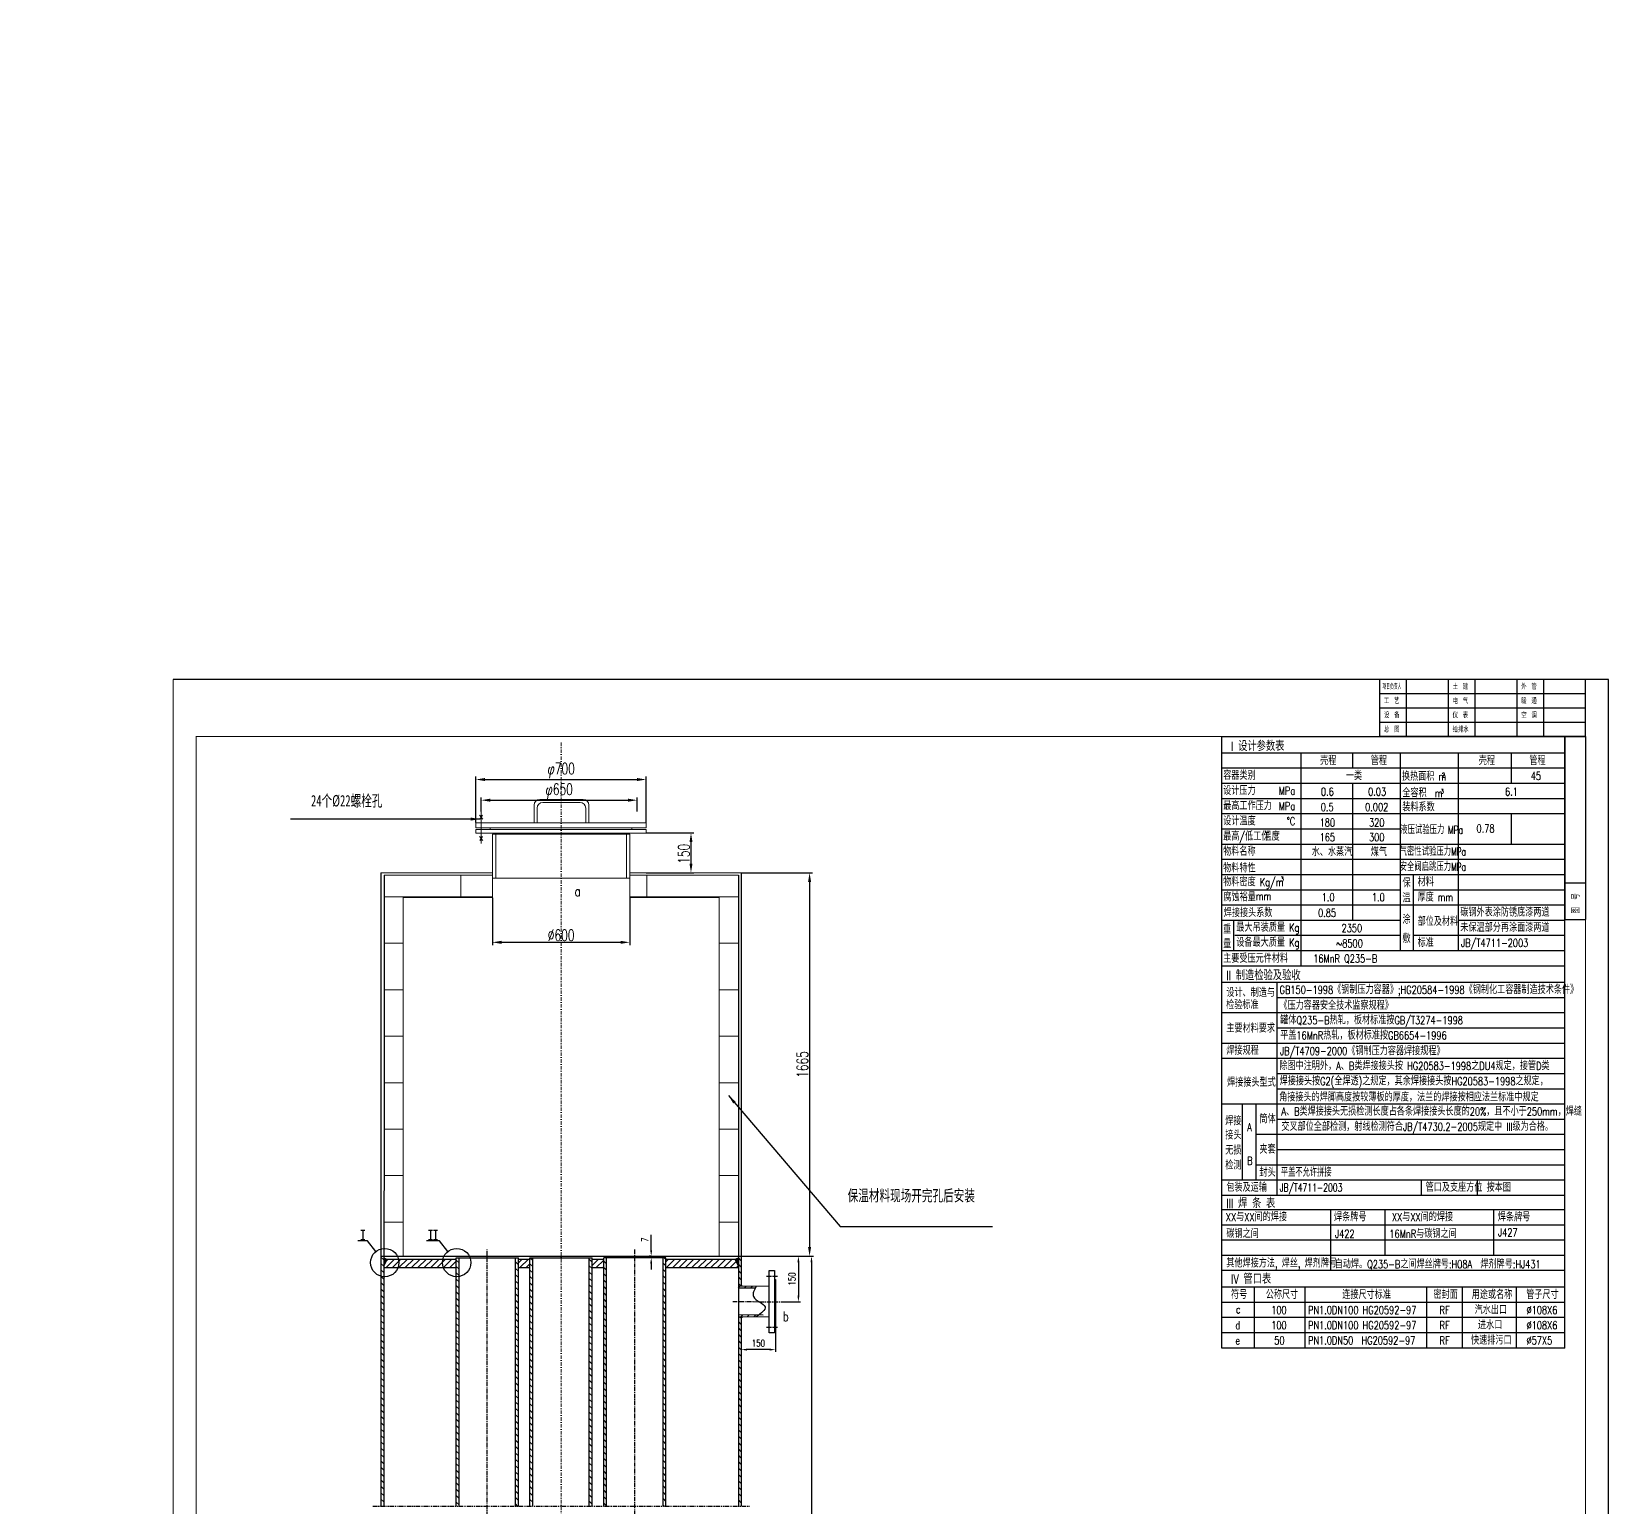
# Model space of a CAD drawing. Header units: millimetres. Extents: x 4657 to 11549, y -3819 to 6732.
# Drawn here: x 4657 to 11549, y 279 to 6732 of the extents above; entities that cross this region are included whole.
import ezdxf
from ezdxf.enums import TextEntityAlignment as Align

# ---------------------------------------------------------------- set-up
doc = ezdxf.new("R2010")
doc.units = ezdxf.units.MM
doc.header["$LTSCALE"] = 15
for name, pattern in [('ACAD_ISO04W100', [30, 24, -3, 0, -3]), ('ACAD_ISO12W100', [21, 12, -3, 0, -3, 0, -3]), ('CENTER', [2, 1.25, -0.25, 0.25, -0.25]), ('DASHDOTX2', [2, 1, -0.5, 0, -0.5]), ('PHANTOM', [2.5, 1.25, -0.25, 0.25, -0.25, 0.25, -0.25])]:
    doc.linetypes.add(name, pattern=pattern)
for name, color, linetype in [('1', 2, 'Continuous'), ('2', 1, 'Continuous'), ('BZCC', 7, 'Continuous'), ('cdr.dwg4', 3, 'ACAD_ISO12W100'), ('HGJ', 1, 'Continuous'), ('HGJX', 2, 'CENTER'), ('HGJY', 7, 'Continuous'), ('K1', 4, 'Continuous'), ('TANK', 1, 'Continuous')]:
    doc.layers.add(name, color=color, linetype=linetype)
doc.layers.add('粗实线', color=7, linetype='Continuous', lineweight=13)
doc.layers.add('细点画线', color=1, linetype='ACAD_ISO04W100', lineweight=25)
doc.styles.add('F10000', font='', dxfattribs={"width": 0.68, "height": 50})
doc.styles.add('hz', font='romans.shx', dxfattribs={"width": 0.68, "height": 50, "bigfont": 'hz.shx'})
doc.styles.add('HZFS', font='simplex.shx', dxfattribs={"width": 0.75, "bigfont": 'hzfs.shx'})
doc.styles.get("Standard").update_dxf_attribs({"font": 'txt.shx', "width": 0.68, "height": 50, "bigfont": 'gbcbig.shx'})
doc.styles.add('标注', font='', dxfattribs={"width": 0.68, "height": 50})
doc.styles.get('F10000').set_extended_font_data('SimSun')
doc.styles.get('标注').set_extended_font_data('FangSong_GB2312')
doc.dimstyles.get("Standard").update_dxf_attribs({"dimtxt": 0.18, "dimasz": 0.18, "dimexe": 0.18, "dimexo": 0.0625, "dimgap": 0.09, "dimtad": 0, "dimtih": 1, "dimtoh": 1, "dimdec": 4, "dimzin": 0, "dimdsep": 46, "dimtxsty": 'Standard', "dimcen": 0.09, "dimadec": 0, "dimazin": 0, "dimtfac": 1, "dimtdec": 4, "dimtofl": 0, "dimtmove": 0, "dimatfit": 3, "dimfxl": 1, "dimtolj": 1, "dimtzin": 0, "dimarcsym": 0})
doc.dimstyles.new('筒轴直径标注', dxfattribs={"dimtxt": 50, "dimasz": 40, "dimexe": 12.5, "dimexo": 0.625, "dimgap": 6.25, "dimtad": 1, "dimtxsty": 'hz', "dimcen": 15, "dimadec": 0, "dimazin": 0, "dimtm": 1e-09, "dimtfac": 1, "dimtmove": 0, "dimatfit": 3, "dimfxl": 1, "dimarcsym": 0})

# ---------------------------------------------------------------- blocks, each defined once
blk = doc.blocks.new('BT1')
at = {"color": 7}
for p, q in [((-25, 0), (-25, -90)), ((-18.75, -90), (-18.75, 0)), ((-12.5, -90), (-12.5, 0)), ((-6.25, -90), (-6.25, 0)), ((64, -9), (64, 0)), ((80, -9), (80, 0)), ((0, -9), (80, -9)), ((-25, -18.4), (0, -18.4)), ((-25, -30), (0, -30)), ((-25, -48.4), (0, -48.4)), ((-25, -60), (0, -60)), ((-25, -78.4), (0, -78.4)), ((-25, -90), (0, -90))]:
    blk.add_line(p, q, dxfattribs=at)
at = {"layer": 'BZCC'}
for p, q in [((0, 0), (0, -90)), ((0, -9), (0, 0)), ((0, 0), (80, 0))]:
    blk.add_line(p, q, dxfattribs=at)
at = {"layer": 'K1', "color": 7}
blk.add_line((0, 0), (-25, 0), dxfattribs=at)
at = {"color": 7, "style": 'hz', "width": 0.75}
blk.add_text('图  号', height=3, rotation=180, dxfattribs=at).set_placement((77.43, -2.67))
for s, p in [('外 管', (-20.62, -28.12)), ('暖 通', (-14.38, -28.12)), ('空 调', (-8.12, -28.12)), ('土 建', (-20.62, -58.12)), ('电 气', (-14.38, -58.12)), ('仪 表', (-8.12, -58.12)), ('给排水', (-1.88, -58.12)), ('工 艺', (-14.38, -88.13)), ('设 备', (-8.12, -88.13)), ('总 图', (-1.88, -88.13))]:
    blk.add_text(s, height=2.344, rotation=90).set_placement(p)
at = {"width": 0.7}
blk.add_text('项目负责人', height=2.344, rotation=90, dxfattribs=at).set_placement((-20.62, -88.72))
blk = doc.blocks.new('*D46')
at = {"color": 4, "lineweight": -2}
for p, q in [((7908.7, 1081.8), (7908.7, 960.1)), ((7758.7, 988.4), (7758.7, 960.1)), ((7882.7, 969.1), (7784.7, 969.1))]:
    blk.add_line(p, q, dxfattribs=at)
at = {"color": 4}
for points in [[(7784.7, 973.5), (7784.7, 964.8), (7758.7, 969.1)], [(7882.7, 973.5), (7882.7, 964.8), (7908.7, 969.1)]]:
    blk.add_solid(points, dxfattribs=at)
at = {"layer": 'Defpoints', "color": 0}
for p in [(7908.7, 1081.8), (7758.7, 988.4), (7758.7, 969.1)]:
    blk.add_point(p, dxfattribs=at)
at = {"color": 7, "insert": (7833.7, 997.1), "char_height": 30, "attachment_point": 5, "style": 'HZFS'}
blk.add_mtext('\\A1;150', dxfattribs=at)
blk = doc.blocks.new('*D47')
at = {"color": 4, "lineweight": -2}
for p, q in [((7758.7, 1377.3), (8017.7, 1377.3)), ((8008.7, 1351.3), (8008.7, 1204.6)), ((7945.9, 1178.6), (8017.7, 1178.6))]:
    blk.add_line(p, q, dxfattribs=at)
at = {"color": 4}
for points in [[(8004.4, 1351.3), (8013.1, 1351.3), (8008.7, 1377.3)], [(8004.4, 1204.6), (8013.1, 1204.6), (8008.7, 1178.6)]]:
    blk.add_solid(points, dxfattribs=at)
at = {"layer": 'Defpoints', "color": 0}
for p in [(7758.7, 1377.3), (7945.9, 1178.6), (8008.7, 1178.6)]:
    blk.add_point(p, dxfattribs=at)
at = {"color": 7, "insert": (7980.7, 1277.9), "char_height": 30, "attachment_point": 5, "rotation": 90, "style": 'HZFS'}
blk.add_mtext('\\A1;150', dxfattribs=at)
blk = doc.blocks.new('*D50')
at = {"color": 4, "lineweight": -2}
for p, q in [((7993.9, 1377.3), (8074.8, 1377.3)), ((8065.8, 1351.3), (8065.8, -1102.7)), ((7758.7, -1128.7), (8074.8, -1128.7))]:
    blk.add_line(p, q, dxfattribs=at)
at = {"color": 4}
for points in [[(8061.5, 1351.3), (8070.1, 1351.3), (8065.8, 1377.3)], [(8061.5, -1102.7), (8070.1, -1102.7), (8065.8, -1128.7)]]:
    blk.add_solid(points, dxfattribs=at)
at = {"layer": 'Defpoints', "color": 0}
for p in [(7993.9, 1377.3), (7758.7, -1128.7), (8065.8, -1128.7)]:
    blk.add_point(p, dxfattribs=at)
at = {"color": 7, "insert": (8037.8, 124.3), "char_height": 30, "attachment_point": 5, "rotation": 90, "style": 'HZFS'}
blk.add_mtext('\\A1;5010', dxfattribs=at)
blk = doc.blocks.new('*D54')
at = {"color": 4, "lineweight": -2}
for p, q in [((7365.3, 1403.3), (7365.3, 1470.3)), ((7365.3, 1377.3), (7356.3, 1377.3)), ((7365.3, 1371.1), (7356.3, 1371.1)), ((7365.3, 1371.1), (7365.3, 1377.3)), ((7365.3, 1345.1), (7365.3, 1319.1))]:
    blk.add_line(p, q, dxfattribs=at)
at = {"color": 4}
for points in [[(7360.9, 1403.3), (7369.6, 1403.3), (7365.3, 1377.3)], [(7360.9, 1345.1), (7369.6, 1345.1), (7365.3, 1371.1)]]:
    blk.add_solid(points, dxfattribs=at)
at = {"layer": 'Defpoints', "color": 0}
for p in [(7365.3, 1377.3), (7365.3, 1377.3), (7365.3, 1371.1)]:
    blk.add_point(p, dxfattribs=at)
at = {"color": 7, "insert": (7337.3, 1449.8), "char_height": 30, "attachment_point": 5, "rotation": 90, "style": 'HZFS'}
blk.add_mtext('\\A1;7', dxfattribs=at)
blk = doc.blocks.new('*D59')
at = {"layer": 'Defpoints', "color": 0}
for p in [(7343.2, 3227.7), (7343.2, 3053.7), (7539.2, 3053.7)]:
    blk.add_point(p, dxfattribs=at)
at = {"layer": '粗实线', "color": 0, "lineweight": -2}
for p, q in [((7343.8, 3227.7), (7551.7, 3227.7)), ((7539.2, 3187.7), (7539.2, 3093.7)), ((7343.8, 3053.7), (7551.7, 3053.7))]:
    blk.add_line(p, q, dxfattribs=at)
at = {"layer": '粗实线', "color": 0}
for points in [[(7532.6, 3187.7), (7545.9, 3187.7), (7539.2, 3227.7)], [(7532.6, 3093.7), (7545.9, 3093.7), (7539.2, 3053.7)]]:
    blk.add_solid(points, dxfattribs=at)
at = {"layer": '粗实线', "color": 0, "insert": (7508, 3136.2), "char_height": 50, "attachment_point": 5, "rotation": 90, "style": 'hz'}
blk.add_mtext('150', dxfattribs=at)
blk = doc.blocks.new('*D61')
at = {"layer": 'Defpoints', "color": 0}
for p in [(7758.7, 3053.7), (7758.7, 1377.3), (8057.5, 1377.3)]:
    blk.add_point(p, dxfattribs=at)
at = {"layer": '粗实线', "color": 0, "lineweight": -2}
for p, q in [((7759.3, 3053.7), (8070, 3053.7)), ((8057.5, 3013.7), (8057.5, 1417.3)), ((7759.3, 1377.3), (8070, 1377.3))]:
    blk.add_line(p, q, dxfattribs=at)
at = {"layer": '粗实线', "color": 0}
for points in [[(8050.8, 3013.7), (8064.2, 3013.7), (8057.5, 3053.7)], [(8050.8, 1417.3), (8064.2, 1417.3), (8057.5, 1377.3)]]:
    blk.add_solid(points, dxfattribs=at)
at = {"layer": '粗实线', "color": 0, "insert": (8026.3, 2215.5), "char_height": 50, "attachment_point": 5, "rotation": 90, "style": 'hz'}
blk.add_mtext('1665', dxfattribs=at)
blk = doc.blocks.new('*D62')
at = {"layer": 'Defpoints', "color": 0}
for p in [(7343.1, 3461.5), (6599.2, 3272.7), (7343.1, 3272.7)]:
    blk.add_point(p, dxfattribs=at)
at = {"layer": '粗实线', "color": 0, "lineweight": -2}
for p, q in [((6599.2, 3273.3), (6599.2, 3474)), ((6639.2, 3461.5), (7303.1, 3461.5)), ((7343.1, 3273.3), (7343.1, 3474))]:
    blk.add_line(p, q, dxfattribs=at)
at = {"layer": '粗实线', "color": 0}
for points in [[(6639.2, 3468.1), (6639.2, 3454.8), (6599.2, 3461.5)], [(7303.1, 3468.1), (7303.1, 3454.8), (7343.1, 3461.5)]]:
    blk.add_solid(points, dxfattribs=at)
at = {"layer": '粗实线', "color": 0, "insert": (6971.2, 3501), "char_height": 50, "attachment_point": 5, "style": 'hz'}
blk.add_mtext('φ700', dxfattribs=at)
blk = doc.blocks.new('*D63')
at = {"layer": 'Defpoints', "color": 0}
for p in [(6622.2, 3321.3), (7303.9, 3371.1), (7303.9, 3321.3)]:
    blk.add_point(p, dxfattribs=at)
at = {"layer": '粗实线', "color": 0, "lineweight": -2}
for p, q in [((6622.2, 3322), (6622.2, 3383.6)), ((7303.9, 3322), (7303.9, 3383.6))]:
    blk.add_line(p, q, dxfattribs=at)
at = {"layer": '粗实线', "color": 4, "lineweight": -2}
blk.add_line((6662.2, 3371.1), (7263.9, 3371.1), dxfattribs=at)
at = {"layer": '粗实线', "color": 4}
for points in [[(6662.2, 3377.8), (6662.2, 3364.5), (6622.2, 3371.1)], [(7263.9, 3377.8), (7263.9, 3364.5), (7303.9, 3371.1)]]:
    blk.add_solid(points, dxfattribs=at)
at = {"layer": '粗实线', "color": 0, "insert": (6963.1, 3410.7), "char_height": 50, "attachment_point": 5, "style": 'hz'}
blk.add_mtext('φ650', dxfattribs=at)
blk = doc.blocks.new('*D64')
at = {"layer": 'Defpoints', "color": 0}
for p in [(6671.3, 2945), (7271.3, 2945), (7271.3, 2749.7)]:
    blk.add_point(p, dxfattribs=at)
at = {"layer": '粗实线', "color": 0, "lineweight": -2}
for p, q in [((6671.3, 2944.3), (6671.3, 2737.2)), ((7271.3, 2944.3), (7271.3, 2737.2)), ((6711.3, 2749.7), (7231.3, 2749.7))]:
    blk.add_line(p, q, dxfattribs=at)
at = {"layer": '粗实线', "color": 0}
for points in [[(6711.3, 2756.4), (6711.3, 2743), (6671.3, 2749.7)], [(7231.3, 2756.4), (7231.3, 2743), (7271.3, 2749.7)]]:
    blk.add_solid(points, dxfattribs=at)
at = {"layer": '粗实线', "color": 0, "insert": (6971.3, 2780.9), "char_height": 50, "attachment_point": 5, "style": 'hz'}
blk.add_mtext('%%c600', dxfattribs=at)

msp = doc.modelspace()

# ---------------------------------------------------------------- hatches: boundary and pattern name
h = msp.add_hatch()
h.set_pattern_fill('ANSI31', color=256, scale=6.2, angle=90, style=0)
h.set_pattern_definition([(135, (40911.806, -11278.057), (-13.919397, -13.919397), [])])
h.paths.add_polyline_path([(7758.70796, 1111.9682), (7746.30796, 1111.9682), (7746.30796, 285.23949), (7758.70796, 285.23949)])
h.paths.add_polyline_path([(7758.70796, 1377.3282), (7746.30796, 1377.3282), (7746.30796, 1245.8882), (7758.70796, 1245.8882)])
h.paths.add_polyline_path([(6196.30796, 1377.3282), (6183.90796, 1377.3282), (6183.90796, 285.23949), (6196.30796, 285.23949)])
h = msp.add_hatch()
h.set_pattern_fill('ANSI31', color=256, scale=6.2, style=0)
h.set_pattern_definition([(45, (40924.391, -10974.318), (-13.919397, 13.919397), [])])
h.paths.add_polyline_path([(6513.12796, 1364.9282), (6196.30796, 1364.9282), (6196.30796, 1327.7282), (6513.12796, 1327.7282)])
h.paths.add_polyline_path([(6835.52796, 1364.9282), (6784.68796, 1364.9282), (6784.68796, 1327.7282), (6835.52796, 1327.7282)])
h.paths.add_polyline_path([(7157.92796, 1364.9282), (7107.08796, 1364.9282), (7107.08796, 1327.7282), (7157.92796, 1327.7282)])
h.paths.add_polyline_path([(7746.30796, 1364.9282), (7429.48796, 1364.9282), (7429.48796, 1327.7282), (7746.30796, 1327.7282)])
h = msp.add_hatch()
h.set_pattern_fill('ANSI31', color=256, scale=6.2, angle=90, style=0)
h.set_pattern_definition([(135, (40924.391, -10974.318), (-13.919397, -13.919397), [])])
h.paths.add_polyline_path([(6525.52796, 1371.1282), (6513.12796, 1371.1282), (6513.12796, 285.23949), (6525.52796, 285.23949)])
h.paths.add_polyline_path([(6784.68796, 1371.1282), (6772.28796, 1371.1282), (6772.28796, 285.23949), (6784.68796, 285.23949)])
h.paths.add_polyline_path([(6847.92796, 1371.1282), (6835.52796, 1371.1282), (6835.52796, 285.23949), (6847.92796, 285.23949)])
h.paths.add_polyline_path([(7107.08796, 1371.1282), (7094.68796, 1371.1282), (7094.68796, 285.23949), (7107.08796, 285.23949)])
h.paths.add_polyline_path([(7170.32796, 1371.1282), (7157.92796, 1371.1282), (7157.92796, 285.23949), (7170.32796, 285.23949)])
h.paths.add_polyline_path([(7429.48796, 1371.1282), (7417.08796, 1371.1282), (7417.08796, 285.23949), (7429.48796, 285.23949)])
h = msp.add_hatch()
h.set_pattern_fill('ANSI31', color=256, scale=6.2, style=0)
h.set_pattern_definition([(45, (40911.806, -11278.057), (-13.919397, 13.919397), [])])
edge = h.paths.add_edge_path()
edge.add_spline(control_points=[(7820.03416, 1237.2082), (7821.44813, 1240.09552), (7822.93804, 1242.99186), (7824.42796, 1245.8882)], knot_values=[0, 0, 0, 0, 7.0614748393, 7.0614748393, 7.0614748393, 7.0614748393], degree=3, periodic=0)
edge.add_line((7824.42796, 1245.8882), (7746.30796, 1245.8882))
edge.add_line((7746.30796, 1245.8882), (7746.30796, 1237.2082))
edge.add_line((7746.30796, 1237.2082), (7820.03416, 1237.2082))
edge = h.paths.add_edge_path()
edge.add_line((7828.82177, 1120.6482), (7746.30796, 1120.6482))
edge.add_line((7746.30796, 1120.6482), (7746.30796, 1111.9682))
edge.add_line((7746.30796, 1111.9682), (7824.42796, 1111.9682))
edge.add_spline(control_points=[(7824.42796, 1111.9682), (7825.91788, 1114.86453), (7827.4078, 1117.76087), (7828.82177, 1120.6482)], knot_values=[108.8472124938, 108.8472124938, 108.8472124938, 108.8472124938, 115.908687333, 115.908687333, 115.908687333, 115.908687333], degree=3, periodic=0)
at = {"layer": '粗实线'}
h = msp.add_hatch(dxfattribs=at)
h.set_pattern_fill('AR-B816', color=256, style=0)
h.set_pattern_definition([(0, (3688.97, -302.41), (0, 203.2), []), (90, (3688.97, -302.41), (-203.2, 203.2), [203.2, -203.2])])
h.paths.add_polyline_path([(6280.91645, 2944.9732), (6671.30796, 2944.9732), (6671.30796, 3043.05904), (6198.36508, 3043.10264), (6197.14808, 1411.54018, -0.3002775184), (6256.27286, 1377.3282), (6280.91645, 1377.3282)])
h.paths.add_polyline_path([(7746.30796, 3043.01769), (7271.30796, 3043.05904), (7271.30796, 2944.9732), (7661.9005, 2944.9732), (7661.9005, 1377.3282), (7746.30796, 1377.3282)])

# ---------------------------------------------------------------- linework, layer by layer
for p, q in [((11548.95494, 3899.35928), (5276.11661, 3899.35928)), ((11548.95494, -3819.3268), (11548.95494, 3899.35928)), ((10432.31656, 3511.94314), (10432.31656, 3578.44314)), ((11125.51457, 3445.44314), (11125.51457, 3578.44314)), ((9858.95494, 3445.44314), (11358.95494, 3445.44314)), ((10432.31656, 2846.94314), (10432.31656, 3445.44314)), ((10884.95494, 3378.94314), (11358.95494, 3378.94314)), ((11125.51457, 3179.44314), (11125.51457, 3312.44314)), ((9910.92677, 2846.94314), (9910.92677, 2713.94314)), ((9858.95494, 2242.83567), (11358.95494, 2242.83567)), ((10007.64835, 2043.33567), (10007.64835, 1710.83567)), ((10571.45494, 1581.59565), (10571.45494, 1382.09565)), ((6096.08729, 1491.69977), (6113.51015, 1491.69977)), ((6096.08729, 1450.40846), (6113.51015, 1450.40846)), ((6104.79872, 1491.69977), (6104.79872, 1450.40846)), ((6391.4602, 1491.69977), (6408.88306, 1491.69977)), ((6391.4602, 1450.40846), (6408.88306, 1450.40846)), ((6400.17163, 1491.69977), (6400.17163, 1450.40846)), ((6414.5227, 1491.69977), (6431.94556, 1491.69977)), ((6414.5227, 1450.40846), (6431.94556, 1450.40846)), ((6423.23413, 1491.69977), (6423.23413, 1450.40846))]:
    msp.add_line(p, q)
at = {"color": 1}
for p, q in [((6184.37942, 3053.72503), (6183.90796, 285.23949)), ((6198.36508, 3043.10264), (6196.30796, 285.23949)), ((7746.30796, 3043.01769), (7746.30796, 285.23949)), ((7758.70796, 3052.76004), (7758.70796, 1245.8882)), ((6183.90796, 1377.3282), (7758.70796, 1377.3282)), ((6196.30796, 1364.9282), (6513.12796, 1364.9282)), ((6196.30796, 1327.7282), (6513.12796, 1327.7282)), ((6513.12796, 1371.1282), (6784.68796, 1371.1282)), ((6513.12796, 285.23949), (6513.12796, 1371.1282)), ((6525.52796, 285.23949), (6525.52796, 1371.1282)), ((6772.28796, 285.23949), (6772.28796, 1371.1282)), ((6784.68796, 285.23949), (6784.68796, 1371.1282)), ((6784.68796, 1364.9282), (6835.52796, 1364.9282)), ((6784.68796, 1327.7282), (6835.52796, 1327.7282)), ((6835.52796, 1371.1282), (7107.08796, 1371.1282)), ((6835.52796, 285.23949), (6835.52796, 1371.1282)), ((6847.92796, 285.23949), (6847.92796, 1371.1282)), ((7094.68796, 285.23949), (7094.68796, 1371.1282)), ((7107.08796, 285.23949), (7107.08796, 1371.1282)), ((7107.08796, 1364.9282), (7157.92796, 1364.9282)), ((7107.08796, 1327.7282), (7157.92796, 1327.7282)), ((7429.48796, 1371.1282), (7157.92796, 1371.1282)), ((7157.92796, 285.23949), (7157.92796, 1371.1282)), ((7170.32796, 285.23949), (7170.32796, 1371.1282)), ((7417.08796, 285.23949), (7417.08796, 1371.1282)), ((7429.48796, 285.23949), (7429.48796, 1371.1282)), ((7429.48796, 1364.9282), (7746.30796, 1364.9282)), ((7429.48796, 1327.7282), (7746.30796, 1327.7282)), ((7758.70796, 1111.9682), (7758.70796, 285.23949))]:
    msp.add_line(p, q, dxfattribs=at)
at = {"linetype": 'PHANTOM'}
msp.add_line((6148.35463, 285.23949), (7795.04122, 285.23949), dxfattribs=at)
at = {"color": 1}
for points in [[(6196.30796, 1327.7282), (6214.46644, 1364.9282), (6196.30796, 1372.62508)], [(7746.30796, 1327.7282), (7728.14948, 1364.9282), (7746.30796, 1372.62508)]]:
    msp.add_solid(points, dxfattribs=at)
for points in [[(6513.12796, 1371.1282), (6508.74912, 1364.9282), (6513.12796, 1357.42384)], [(6784.68796, 1371.1282), (6789.06681, 1364.9282), (6784.68796, 1357.42384)], [(6835.52796, 1371.1282), (6831.14912, 1364.9282), (6835.52796, 1357.42384)], [(7107.08796, 1371.1282), (7111.46681, 1364.9282), (7107.08796, 1357.42384)], [(7157.92796, 1371.1282), (7153.54912, 1364.9282), (7157.92796, 1357.42384)], [(7429.48796, 1371.1282), (7433.86681, 1364.9282), (7429.48796, 1357.42384)], [(7746.30796, 1245.8882), (7758.70796, 1253.93733), (7769.10919, 1245.8882)], [(7746.30796, 1111.9682), (7758.70796, 1103.91906), (7769.10919, 1111.9682)]]:
    msp.add_solid(points)
at = {"layer": '1', "color": 7}
for p, q in [((9858.95494, 3578.44314), (11358.95494, 3578.44314)), ((10204.54357, 3578.44314), (10204.54357, 2647.44314)), ((10637.95494, 3578.44314), (10637.95494, 2913.44314)), ((10892.07419, 3578.44314), (10892.07419, 2713.94314)), ((9858.95494, 3511.94314), (11358.95494, 3511.94314)), ((9858.95494, 3511.94314), (11283.95494, 3511.94314)), ((9858.95494, 3378.94314), (11358.95494, 3378.94314)), ((9858.95494, 3312.44314), (10637.95494, 3312.44314)), ((10637.95494, 3312.44314), (11283.95494, 3312.44314)), ((10694.95494, 3312.44314), (11358.95494, 3312.44314)), ((9858.95494, 3245.94314), (10637.95494, 3245.94314)), ((9858.95494, 3245.94314), (10637.95494, 3245.94314)), ((9858.95494, 3179.44314), (10637.95494, 3179.44314)), ((10637.95494, 3179.44314), (11358.95494, 3179.44314)), ((9858.95494, 3112.94314), (10637.95494, 3112.94314)), ((10637.95494, 3112.94314), (11358.95494, 3112.94314)), ((9858.95494, 3046.44314), (10637.95494, 3046.44314)), ((10637.95494, 3046.44314), (11358.95494, 3046.44314)), ((10694.95494, 3046.44314), (10694.95494, 2780.44314)), ((9858.95494, 2979.94314), (10637.95494, 2979.94314)), ((10694.95494, 2979.94314), (11358.95494, 2979.94314)), ((10884.95494, 2979.94314), (11358.95494, 2979.94314)), ((9858.95494, 2913.44314), (10637.95494, 2913.44314)), ((9858.95494, 2913.44314), (10637.95494, 2913.44314)), ((9858.95494, 2913.44314), (10637.95494, 2913.44314)), ((10637.95494, 2913.44314), (11358.95494, 2913.44314)), ((10637.95494, 2913.44314), (11358.95494, 2913.44314)), ((10637.95494, 2913.44314), (10637.95494, 2713.94314)), ((10694.95494, 2913.44314), (10694.95494, 2713.94314)), ((9858.95494, 2846.94314), (10637.95494, 2846.94314)), ((9858.95494, 2846.94314), (10637.95494, 2846.94314)), ((10892.07419, 2846.94314), (11358.95494, 2846.94314)), ((9915.81128, 2780.44314), (10637.95494, 2780.44314)), ((10694.95494, 2780.44314), (11358.95494, 2780.44314)), ((9858.95494, 2713.94314), (11358.95494, 2713.94314)), ((9858.95494, 2575.33567), (11358.95494, 2575.33567)), ((10099.38244, 2575.33567), (10099.38244, 1644.33567)), ((10099.38244, 2508.83567), (11358.95494, 2508.83567)), ((10099.38244, 2508.83567), (11358.95494, 2508.83567)), ((9858.95494, 2442.33567), (11358.95494, 2442.33567)), ((10099.38244, 2375.83567), (11358.95494, 2375.83567)), ((9858.95494, 2309.33567), (11358.95494, 2309.33567)), ((9858.95494, 2309.33567), (11358.95494, 2309.33567)), ((9858.95494, 2309.33567), (11283.95494, 2309.33567)), ((9858.95494, 2309.33567), (11283.95494, 2309.33567)), ((10099.38244, 2309.33567), (11283.95494, 2309.33567)), ((9858.95494, 2242.83567), (11283.95494, 2242.83567)), ((10099.38244, 2176.33567), (11358.95494, 2176.33567)), ((10099.38244, 2109.83567), (11358.95494, 2109.83567)), ((9858.95494, 2043.33567), (11358.95494, 2043.33567)), ((9948.62984, 2043.33567), (9948.62984, 1710.83567)), ((10099.38244, 2043.33567), (11358.95494, 2043.33567)), ((10099.38244, 1976.83567), (11358.95494, 1976.83567)), ((10007.64835, 1910.33567), (11358.95494, 1910.33567)), ((10099.38244, 1843.83567), (11358.95494, 1843.83567)), ((10007.64835, 1777.33567), (11358.95494, 1777.33567)), ((9858.95494, 1710.83567), (11358.95494, 1710.83567)), ((9858.95494, 1710.83567), (11358.95494, 1710.83567)), ((9948.62984, 1710.83567), (11358.95494, 1710.83567)), ((9948.62984, 1710.83567), (11358.95494, 1710.83567)), ((10730.07091, 1710.83567), (10730.07091, 1644.33567)), ((10975.43234, 1710.83567), (10975.43234, 1644.33567)), ((9858.95494, 1581.59565), (11358.95494, 1581.59565)), ((10333.95494, 1581.59565), (10333.95494, 1315.59565)), ((11046.45494, 1581.59565), (11046.45494, 1382.09565)), ((9858.95494, 1515.09565), (11358.95494, 1515.09565)), ((9858.95494, 1448.59565), (11358.95494, 1448.59565)), ((9858.95494, 1382.09565), (11358.95494, 1382.09565)), ((9858.95494, 1382.09565), (11283.95494, 1382.09565)), ((11358.95494, 1241.88999), (9858.95494, 1241.88999)), ((10001.45494, 975.88999), (10001.45494, 1241.88999)), ((10223.92671, 975.88999), (10223.92671, 1241.88999)), ((10755.45645, 975.88999), (10755.45645, 1241.88999)), ((10910.73807, 975.88999), (10910.73807, 1241.88999)), ((11146.35474, 975.88999), (11146.35474, 1241.88999)), ((11358.95494, 1175.38999), (9858.95494, 1175.38999)), ((11358.95494, 1108.88999), (9858.95494, 1108.88999)), ((11358.95494, 1042.38999), (9858.95494, 1042.38999))]:
    msp.add_line(p, q, dxfattribs=at)
at = {"layer": '2'}
for p, q in [((9858.95494, 975.88999), (9858.95494, 3649.35928)), ((9858.95494, 3649.35928), (11358.95494, 3649.35928)), ((11358.95494, 975.88999), (11358.95494, 3649.35928)), ((9858.95494, 2647.44314), (11358.95494, 2647.44314)), ((11358.95494, 1315.59565), (9858.95494, 1315.59565)), ((11358.95494, 975.88999), (9858.95494, 975.88999))]:
    msp.add_line(p, q, dxfattribs=at)
at = {"layer": '2', "color": 1}
msp.add_line((9858.95494, 1644.33567), (11358.95494, 1644.33567), dxfattribs=at)
at = {"layer": 'HGJ'}
for p, q in [((7881.42547, 1314.9682), (7903.74547, 1314.9682)), ((7881.42547, 1042.1682), (7881.42547, 1314.9682)), ((7903.74547, 1314.9682), (7903.74547, 1042.1682)), ((7881.42547, 1245.5282), (7746.30796, 1245.8882)), ((7903.74547, 1275.2882), (7908.70547, 1275.2882)), ((7908.70547, 1275.2882), (7908.70547, 1081.8482)), ((7820.03416, 1237.2082), (7746.30796, 1237.2082)), ((7854.81927, 1120.2882), (7746.30796, 1120.6482)), ((7881.42547, 1111.6082), (7746.30796, 1111.9682)), ((7903.74547, 1042.1682), (7881.42547, 1042.1682)), ((7908.70547, 1081.8482), (7903.74547, 1081.8482))]:
    msp.add_line(p, q, dxfattribs=at)
at = {"layer": 'HGJX'}
for p, q in [((7869.02547, 1290.1682), (7918.62547, 1290.1682)), ((7869.02547, 1066.9682), (7918.62547, 1066.9682))]:
    msp.add_line(p, q, dxfattribs=at)
at = {"layer": 'HGJY'}
for points in [[(6162.2802, 1398.23357), (6125.45178, 1444.69213), (6083.79627, 1444.69213)], [(6476.73915, 1398.23357), (6439.91073, 1444.69213), (6383.23184, 1444.69213)]]:
    msp.add_lwpolyline(points, dxfattribs=at)
for centre in [(6200.7951, 1349.64754), (6515.25405, 1349.64754)]:
    msp.add_circle(centre, 62, dxfattribs=at)
msp.add_spline([(7824.42796, 1245.8882), (7812.02796, 1201.2482), (7862.82547, 1156.2482), (7824.42796, 1111.9682)], degree=3, dxfattribs=at)
at = {"layer": 'K1', "const_width": 4}
msp.add_lwpolyline([(11448.95494, -3719.3268), (11448.95494, 3649.35928), (5376.11661, 3649.35928), (5376.11661, -3719.3268)], close=True, dxfattribs=at)
at = {"layer": 'TANK', "color": 7, "linetype": 'CENTER'}
for p, q in [((6648.90796, -1169.20071), (6648.90796, 1409.56317)), ((7293.70796, -1192.49709), (7293.70796, 1409.56317)), ((7721.50796, 1178.9282), (7945.90547, 1178.5682))]:
    msp.add_line(p, q, dxfattribs=at)
at = {"layer": '粗实线'}
for p, q in [((5276.11661, 3899.35928), (5276.11661, -3819.3268)), ((6622.24891, 3321.34117), (6622.24891, 3181.36748)), ((6853.54863, 3272.71113), (6853.54863, 3349.26936)), ((6866.25583, 3272.71113), (6866.25583, 3336.5698)), ((6878.54863, 3374.26936), (7068.03038, 3374.26936)), ((6891.25583, 3361.5698), (7054.34577, 3361.5698)), ((7079.34577, 3336.5698), (7079.34577, 3272.71113)), ((7093.03038, 3349.26936), (7093.03038, 3272.71113)), ((6615.26974, 3305.92878), (6629.22807, 3288.348)), ((6627.49649, 3305.77632), (6617.00132, 3288.50046)), ((6615.0906, 3212.70111), (6629.04894, 3195.12033)), ((6627.31735, 3212.54865), (6616.82219, 3195.27279)), ((6671.30796, 2944.9732), (6671.30796, 3223.2347)), ((6671.30796, 3223.2347), (7271.30796, 3223.2347)), ((6685.76259, 3030.74679), (6685.76259, 3223.2347)), ((7257.57393, 3030.74679), (7257.57393, 3223.2347)), ((7271.30796, 3223.2347), (7271.30796, 2944.9732)), ((6184.37942, 3053.72503), (6671.30796, 3053.72503)), ((6671.30796, 3043.05904), (6198.36508, 3043.10264)), ((7271.30796, 3053.72503), (7758.70796, 3053.72503)), ((7746.30796, 3043.01769), (7271.30796, 3043.05904)), ((6671.30796, 3030.74679), (6685.76259, 3030.74679)), ((6685.76259, 3030.74679), (7257.57393, 3030.74679)), ((7257.57393, 3030.74679), (7271.30796, 3030.74679)), ((6280.91645, 1377.3282), (6280.91645, 2944.9732)), ((6280.91645, 2944.9732), (6671.30796, 2944.9732)), ((7271.30796, 2944.9732), (7661.9005, 2944.9732)), ((7661.9005, 2944.9732), (7661.9005, 1377.3282))]:
    msp.add_line(p, q, dxfattribs=at)
for points in [[(6598.26577, 3243.10411), (7343.18037, 3243.10411), (7343.18037, 3227.65899), (6598.26577, 3227.65899)], [(6599.23339, 3250.61656), (7343.11456, 3250.61656), (7343.11456, 3272.71113), (6599.23339, 3272.71113)], [(6661.46599, 3249.71924), (7281.38228, 3249.71924), (7281.38228, 3243.10411), (6661.46599, 3243.10411)]]:
    msp.add_lwpolyline(points, close=True, dxfattribs=at)
for centre, start, end in [((6878.54863, 3349.26936), 90, 180), ((6891.25583, 3336.5698), 90, 180), ((7054.34577, 3336.5698), 0, 90), ((7068.03038, 3349.26936), 0, 90)]:
    msp.add_arc(centre, 25, start, end, dxfattribs=at)
at = {"layer": '细点画线', "linetype": 'DASHDOTX2', "lineweight": 9}
msp.add_line((6971.30796, 3622.95335), (6971.30796, 5.09724), dxfattribs=at)

# ---------------------------------------------------------------- block references
at = {"xscale": 10, "yscale": 10, "zscale": 10, "rotation": 270}
msp.add_blockref('BT1', (11448.95494, 3649.35928), dxfattribs=at)

# ---------------------------------------------------------------- texts
at = {"style": 'HZFS'}
for s, height, width, p in [(' I 设计参数表', 40, 0.75, (9878.95494, 3606.60928)), ('壳程', 35, 0.75, (10288.81134, 3543.44314)), ('管程', 35, 0.75, (10510.0633, 3543.44314)), ('壳程', 35, 0.75, (10982.00935, 3543.44314)), ('管程', 35, 0.75, (11203.2613, 3543.44314)), ('容器类别', 35, 0.75, (9865.14436, 3478.69314)), ('一类', 35, 0.75, (10401.15155, 3476.94314)), ('换热面积 m', 35, 0.75, (10646.45096, 3474.44902)), ('设计压力', 35, 0.75, (9865.14436, 3412.19314)), ('全容积  m', 35, 0.75, (10647.90084, 3402.21209)), ('最高工作压力', 35, 0.75, (9865.14436, 3345.69314)), ('装料系数', 35, 0.75, (10647.90084, 3340.35971)), ('设计温度', 35, 0.75, (9865.14436, 3279.19314)), ('液压试验压力 MPa', 35, 0.68, (10638.68661, 3241.0095)), ('最高/低工作', 35, 0.75, (9865.14436, 3212.69314)), ('温度', 35, 0.75, (10041.3126, 3212.40671)), ('物料名称', 35, 0.75, (9865.14436, 3146.19314)), ('水、水蒸汽', 35, 0.75, (10252.20567, 3144.44314)), ('煤气', 35, 0.75, (10510.27739, 3144.44314)), ('气密性试验压力MPa', 35, 0.68, (10636.22836, 3146.19314)), ('物料特性', 35, 0.75, (9865.14436, 3073.658)), ('物料密度 Kg/m', 35, 0.75, (9865.14436, 3013.19314)), ('安全阀启跳压力MPa', 35, 0.68, (10636.22836, 3079.69314)), ('材料', 35, 0.75, (10714.95494, 3013.19314)), ('腐蚀裕量', 35, 0.75, (9866.13725, 2946.69314)), ('1.0', 35, 0.75, (10295.82926, 2946.69314)), ('1.0', 35, 0.75, (10514.94057, 2946.69314)), ('厚度', 35, 0.75, (10714.95494, 2946.69314)), ('焊接接头系数', 35, 0.75, (9867.75873, 2878.10821)), ('0.85', 35, 0.75, (10279.8511, 2878.65058)), ('碳钢外表涂防锈底漆两道', 35, 0.75, (10901.49718, 2880.19314)), ('最大吊装质量 Kg', 35, 0.75, (9922.57469, 2814.09706)), ('部位及材料', 35, 0.75, (10714.95494, 2839.99937)), ('未保温部分再涂面漆两道', 35, 0.75, (10901.49718, 2813.69314)), ('设备最大质量 Kg', 35, 0.75, (9922.57469, 2748.45852)), ('标准', 35, 0.75, (10714.95494, 2747.19314)), ('JB/T4711-2003', 35, 0.75, (10904.95494, 2747.19314)), ('主要受压元件材料', 35, 0.75, (9865.14436, 2678.60821)), ('16MnR Q235-B', 35, 0.75, (10258.58593, 2678.60821)), ('II 制造检验及验收', 40, 0.75, (9878.95494, 2604.69314)), ('设计、制造与', 35, 0.75, (9878.95494, 2529.28995)), ('GB150-1998《钢制压力容器》;HG20584-1998《钢制化工容器制造技术条件》', 35, 0.75, (10111.61238, 2542.08567)), ('检验标准', 35, 0.75, (9877.99397, 2475.59383)), ('《压力容器安全技术监察规程》', 35, 0.75, (10110.79437, 2473.08699)), ('罐体Q235-B热轧，板材标准按GB/T3274-1998', 35, 0.75, (10114.20238, 2409.08567)), ('主要材料要求', 35, 0.75, (9878.95494, 2373.46571)), ('平盖16MnR热轧，板材标准按GB6654-1996', 35, 0.75, (10114.20238, 2342.58567)), ('焊接规程', 35, 0.75, (9878.95494, 2276.08567)), ('JB/T4709-2000《钢制压力容器焊接规程》', 35, 0.75, (10113.84228, 2274.33567)), ('除图中注明外，A、B类焊接接头按 HG20583-1998之DU4规定，接管D类', 35, 0.75, (10110.88121, 2209.10081)), ('焊接接头型式', 35, 0.75, (9882.2809, 2136.77696)), ('焊接接头按G2(全焊透)之规定，其余焊接接头按HG20583-1998之规定，', 35, 0.75, (10111.61848, 2142.60081)), ('角接接头的焊脚高度按较薄板的厚度，法兰的焊接按相应法兰标准中规定', 35, 0.75, (10109.89931, 2072.44891)), ('A、B类焊接接头无损检测长度占各条焊接接头长度的20%，且不小于250mm，焊缝', 35, 0.75, (10119.38244, 2010.08567)), ('焊接', 35, 0.75, (9874.26167, 1968.19296)), ('A', 35, 0.75, (9969.86414, 1941.90231)), ('筒体', 35, 0.75, (10023.62512, 1976.83567)), ('交叉部位全部检测，射线检测符合JB/T4730.2-2005规定中 III级为合格。', 35, 0.75, (10119.38244, 1943.58567)), ('接头', 35, 0.75, (9874.26167, 1906.20298)), ('无损', 35, 0.75, (9874.26167, 1839.70298)), ('夹套', 35, 0.75, (10023.62512, 1843.83567)), ('检测', 35, 0.75, (9874.26167, 1774.36741)), ('B', 35, 0.75, (9969.86414, 1794.61681)), ('封头', 35, 0.75, (10023.62512, 1743.11268)), ('平盖不允许拼接', 35, 0.67, (10117.1637, 1743.57131)), ('包装及运输', 35, 0.75, (9878.95494, 1677.58567)), ('JB/T4711-2003', 35, 0.7, (10112.13364, 1677.58567)), ('管口及支座方位', 35, 0.75, (10750.07091, 1677.58567)), ('按本图', 35, 0.75, (11016.08939, 1677.58567)), ('III 焊 条 表', 40, 0.75, (9878.95494, 1608.22399)), ('XX与XX间的焊接', 35, 0.75, (9876.8086, 1548.34565)), ('焊条牌号', 35, 0.75, (10349.4837, 1548.34565)), ('XX与XX间的焊接', 35, 0.75, (10602.71145, 1548.34565)), ('焊条牌号', 35, 0.75, (11065.37996, 1548.34565)), ('碳钢之间', 35, 0.75, (9878.95494, 1475.38445)), ('J422', 35, 0.75, (10353.95494, 1475.38445)), ('16MnR与碳钢之间', 35, 0.75, (10591.45494, 1475.38445)), ('J427', 35, 0.75, (11066.45494, 1481.84565)), ('其他焊接方法, 焊丝, 焊剂牌号', 35, 0.75, (9878.95494, 1346.43198)), ('自动焊。Q235-B之间焊丝牌号:H08A  焊剂牌号:HJ431', 35, 0.75, (10352.47101, 1342.38445)), (' IV 管口表', 40, 0.75, (9878.95494, 1277.23327)), ('符号', 35, 0.75, (9899.28609, 1208.63999)), ('公称尺寸', 35, 0.75, (10051.28664, 1208.63999)), ('连接尺寸标准', 35, 0.75, (10385.68615, 1208.63999)), ('密封面', 35, 0.75, (10784.26095, 1208.63999)), ('用途或名称', 35, 0.75, (10951.28696, 1208.63999)), ('管子尺寸', 35, 0.75, (11189.37248, 1208.63999)), ('c', 35, 0.75, (9920.94012, 1145.23148)), ('100', 35, 0.75, (10074.8886, 1142.13999)), ('PN1.0DN100 HG20592-97', 35, 0.75, (10235.86959, 1142.13999)), ('RF', 35, 0.75, (10810.80838, 1142.13999)), ('汽水出口', 35, 0.75, (10964.13664, 1142.13999)), ('%%C108X6', 35, 0.75, (11190.7629, 1142.13999)), ('d', 35, 0.75, (9918.26997, 1075.63999)), ('100', 35, 0.75, (10074.8886, 1075.63999)), ('PN1.0DN100 HG20592-97', 35, 0.75, (10235.86959, 1075.63999)), ('RF', 35, 0.75, (10810.80838, 1075.63999)), ('进水口', 35, 0.75, (10978.54378, 1075.63999)), ('%%C108X6', 35, 0.75, (11190.7629, 1075.63999)), ('e', 35, 0.75, (9918.27269, 1009.13999)), ('50', 35, 0.75, (10088.3011, 1009.13999)), ('PN1.0DN50  HG20592-97', 35, 0.75, (10235.86959, 1009.13999)), ('RF', 35, 0.75, (10810.80838, 1009.13999)), ('快速排污口', 35, 0.75, (10948.4573, 1009.13999)), ('%%C57X5', 35, 0.75, (11190.7629, 1009.13999))]:
    msp.add_text(s, height=height, dxfattribs=dict(at, width=width)).set_placement(p, align=Align.MIDDLE_LEFT)
at = {"width": 0.75}
for s, p in [('2', (10820.08932, 3470.68402)), ('3', (10814.78774, 3399.8195)), ('3', (10115.36204, 3016.52153))]:
    msp.add_text(s, height=20, dxfattribs=at).set_placement(p)
at = {"style": 'HZFS', "width": 0.75}
for s, p in [('45', (11209.25359, 3459.63969)), ('0.6', (10292.31658, 3390.72314)), ('0.03', (10498.58469, 3390.72314)), ('6.1', (11096.89555, 3390.72314)), ('0.5', (10291.56117, 3323.52314)), ('0.002', (10485.46759, 3323.52314)), ('180', (10286.66153, 3255.95983)), ('320', (10502.37862, 3255.95983)), ('0.78', (10972.30743, 3229.94832)), ('165', (10286.66153, 3191.46298)), ('300', (10502.37862, 3191.46298)), ('2350', (10382.51009, 2794.08219)), ('~8500', (10358.38415, 2727.58219))]:
    msp.add_text(s, height=35, dxfattribs=at).set_placement(p)
for s, p in [('MPa', (10180.0198, 3412.19314)), ('MPa', (10180.0198, 3345.69314)), ('%%DC', (10180.0198, 3279.19314)), ('mm', (10075.44389, 2952.21532)), ('mm', (10869.95494, 2946.69314))]:
    msp.add_text(s, height=35, dxfattribs=at).set_placement(p, align=Align.MIDDLE_RIGHT)
for s, p in [('保', (10666.45494, 3013.19314)), ('温', (10666.45494, 2946.69314)), ('重', (9882.57044, 2810.23409)), ('涂', (10666.45494, 2853.13388)), ('量', (9882.57044, 2745.72017)), ('敷', (10666.45494, 2770.04509))]:
    msp.add_text(s, height=35, dxfattribs=at).set_placement(p, align=Align.MIDDLE)
at = {"layer": 'cdr.dwg4', "insert": (4657.09954, 6731.5393), "char_height": 100, "width": 130.9523074, "attachment_point": 1, "style": 'F10000'}
msp.add_mtext('\\pt100;', dxfattribs=at)
at = {"layer": 'HGJY', "style": 'HZFS', "width": 0.75}
for s, p in [('a', (7044.01219, 2972.83586)), ('b', (7953.39853, 1114.56057))]:
    msp.add_text(s, height=43.4, dxfattribs=at).set_placement(p, align=Align.MIDDLE)
at = {"layer": '粗实线', "char_height": 50, "attachment_point": 1}
for s, insert, width, style in [('24个%%C22螺栓孔', (5878.53546, 3393.85396), 508.7465101, 'F10000'), ('{\\fNSimSun|b0|i0|c134|p49;保温材料现场开完孔后安装}', (8223.69786, 1667.77812), 598.4652596, '标注')]:
    msp.add_mtext(s, dxfattribs=dict(at, insert=insert, width=width, style=style))

# ---------------------------------------------------------------- dimensions: what is measured, and where the dimension line sits
for base, p1, p2, text, picture, middle in [((7365.26863, 1377.3282), (7365.26863, 1371.1282), (7365.26863, 1377.3282), '7', '*D54', (7337.26863, 1449.8282)), ((8008.7374, 1178.5682), (7758.70796, 1377.3282), (7945.90547, 1178.5682), '150', '*D47', (7980.7374, 1277.9482)), ((8065.80712, -1128.69305), (7993.89989, 1377.3282), (7758.70796, -1128.69305), '5010', '*D50', (8037.80712, 124.31757))]:
    dim = msp.add_linear_dim(base=base, p1=p1, p2=p2, angle=90, text=text, dimstyle='Standard', override={"dimtxt": 30, "dimasz": 26, "dimexe": 9, "dimexo": 0, "dimgap": 13, "dimtad": 1, "dimtih": 0, "dimtoh": 0, "dimzin": 8, "dimtxsty": 'HZFS', "dimcen": 0, "dimclrd": 4, "dimclre": 4, "dimclrt": 7, "dimtfac": 0.7, "dimtofl": 1, "dimatfit": 2})
    dim.commit()
    dim.dimension.update_dxf_attribs({"geometry": picture, "text_midpoint": middle})
dim = msp.add_linear_dim(base=(7758.70796, 969.12972), p1=(7908.70547, 1081.8482), p2=(7758.70796, 988.42852), text='150', dimstyle='Standard', override={"dimtxt": 30, "dimasz": 26, "dimexe": 9, "dimexo": 0, "dimgap": 13, "dimtad": 1, "dimtih": 0, "dimtoh": 0, "dimzin": 8, "dimtxsty": 'HZFS', "dimcen": 0, "dimclrd": 4, "dimclre": 4, "dimclrt": 7, "dimtfac": 0.7, "dimtofl": 1, "dimatfit": 2})
dim.commit()
dim.dimension.update_dxf_attribs({"geometry": '*D46', "text_midpoint": (7833.70672, 997.12972)})
at = {"layer": '粗实线'}
for base, p1, p2, text, override, picture, middle in [((7343.11456, 3461.45369), (6599.23339, 3272.71113), (7343.11456, 3272.71113), 'φ700', {"dimpost": '%%c<>'}, '*D62', (6971.17397, 3501.03702)), ((7303.91433, 3371.11771), (6622.24891, 3321.34117), (7303.91433, 3321.34117), 'φ650', {"dimpost": '%%c<>', "dimclrd": 4}, '*D63', (6963.08162, 3410.70105))]:
    dim = msp.add_linear_dim(base=base, p1=p1, p2=p2, text=text, dimstyle='筒轴直径标注', override=override, dxfattribs=at)
    dim.commit()
    dim.dimension.update_dxf_attribs({"geometry": picture, "text_midpoint": middle})
dim = msp.add_linear_dim(base=(7539.22957, 3053.72503), p1=(7343.18037, 3227.65899), p2=(7343.18037, 3053.72503), angle=90, text='150', dimstyle='筒轴直径标注', override={"dimpost": '%%c<>'}, dxfattribs=at)
dim.commit()
dim.dimension.update_dxf_attribs({"geometry": '*D59', "text_midpoint": (7539.22957, 3136.24802), "dimtype": 160})
dim = msp.add_linear_dim(base=(8057.50714, 1377.3282), p1=(7758.70796, 3053.72503), p2=(7758.70796, 1377.3282), angle=90, text='1665', dimstyle='筒轴直径标注', override={"dimpost": '%%c<>'}, dxfattribs=at)
dim.commit()
dim.dimension.update_dxf_attribs({"geometry": '*D61', "text_midpoint": (8026.25714, 2215.52661)})
dim = msp.add_linear_dim(base=(7271.30796, 2749.69553), p1=(6671.30796, 2944.9732), p2=(7271.30796, 2944.9732), dimstyle='筒轴直径标注', override={"dimpost": '%%c<>'}, dxfattribs=at)
dim.commit()
dim.dimension.update_dxf_attribs({"geometry": '*D64', "text_midpoint": (6971.30796, 2780.94553)})

# ---------------------------------------------------------------- leaders
for points in [[(6617.00132, 3288.50046), (6090.10612, 3288.50046), (5788.18647, 3288.50046)], [(7702.98598, 2079.85984), (8190.71164, 1507.65495), (8857.50553, 1507.65495)]]:
    msp.add_leader(points, dimstyle='筒轴直径标注', override={"dimgap": 6.25, "dimtad": 0}, dxfattribs=at)

doc.saveas('drawing.dxf')
